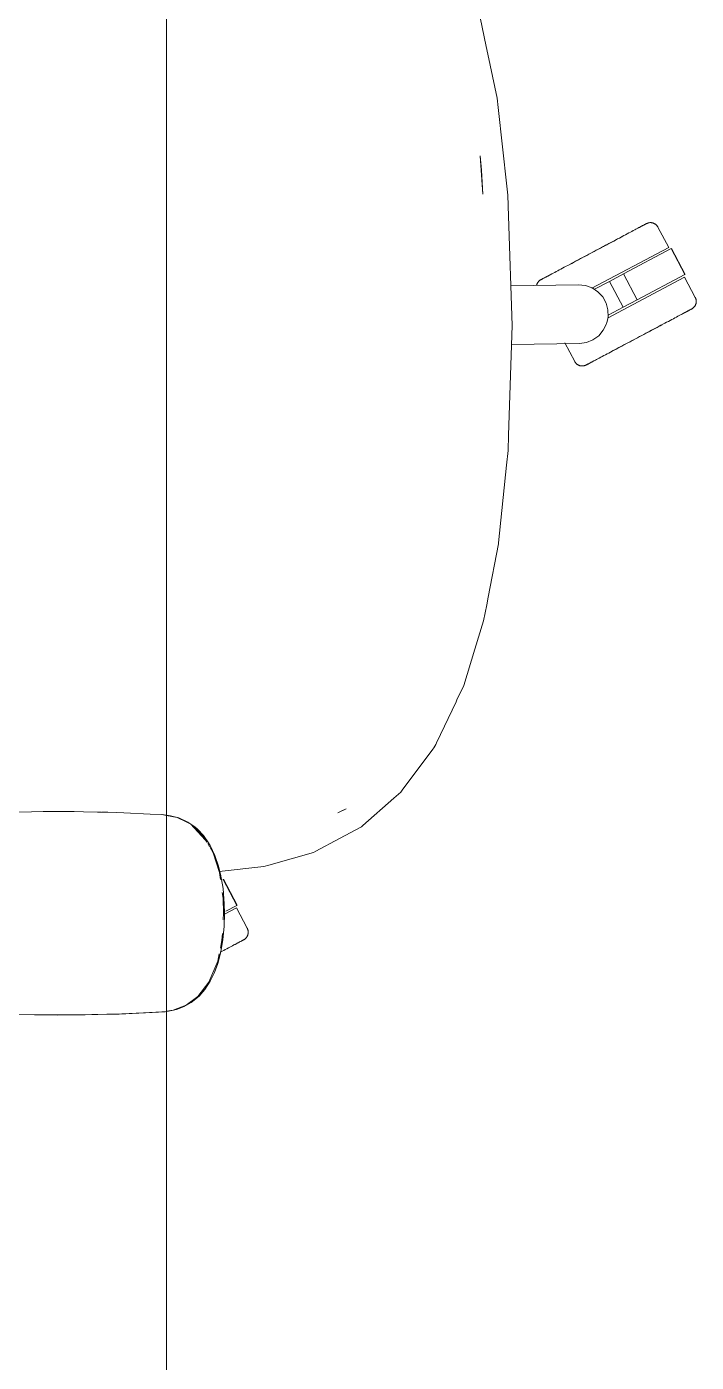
# Model space of a CAD drawing. Header units: millimetres. Extents: x 79795 to 317870, y -36033 to 97293.
# Drawn here: x 158512 to 158831, y 9946 to 10582 of the extents above; entities that cross this region are included whole.
import ezdxf

# ---------------------------------------------------------------- set-up
doc = ezdxf.new("R2010")
doc.units = ezdxf.units.MM
doc.header["$MEASUREMENT"] = 0
doc.layers.add('G-IMPT', color=8, linetype='CONTINUOUS', lineweight=9)
doc.layers.add('I-FURN', color=8, linetype='CONTINUOUS', lineweight=9)

msp = doc.modelspace()

# ---------------------------------------------------------------- linework, layer by layer
at = {"layer": 'G-IMPT'}
for p, q in [((158731.13, 10572.63), (158728.26, 10586.45)), ((158731.9, 10568.95), (158731.13, 10572.63)), ((158731.9, 10568.95), (158736.24, 10548)), ((158736.24, 10548), (158736.73, 10543.59)), ((158740.86, 10506.14), (158736.73, 10543.59)), ((158728.21, 10520.58), (158728.82, 10513.64)), ((158729.46, 10502.3), (158728.21, 10520.58)), ((158729.46, 10502.3), (158728.82, 10513.64)), ((158740.86, 10506.14), (158741.34, 10501.77)), ((158741.67, 10491.83), (158741.34, 10501.77)), ((158741.67, 10491.83), (158743.37, 10439.65)), ((158743.37, 10439.65), (158741.75, 10387.48)), ((158741.75, 10387.48), (158741.53, 10380.22)), ((158740.8, 10373.15), (158741.53, 10380.22)), ((158736.98, 10336.16), (158740.8, 10373.15)), ((158732.02, 10310.32), (158736.89, 10335.7)), ((158736.98, 10336.16), (158736.89, 10335.7)), ((158732.02, 10310.32), (158731.32, 10306.66)), ((158729.86, 10299.05), (158731.32, 10306.66)), ((158725.66, 10285.45), (158729.86, 10299.05)), ((158720.34, 10268.18), (158725.66, 10285.45)), ((158720.34, 10268.18), (158717.15, 10261.41)), ((158707.45, 10240.85), (158716.72, 10260.49)), ((158716.72, 10260.49), (158717.15, 10261.41)), ((158705.63, 10237.8), (158691.06, 10218.3)), ((158705.63, 10237.8), (158706.09, 10238.57)), ((158706.09, 10238.57), (158707.03, 10240.14)), ((158707.45, 10240.85), (158707.03, 10240.14)), ((158687.08, 10214.46), (158672.29, 10201.44)), ((158687.08, 10214.46), (158690.34, 10217.33)), ((158691.06, 10218.3), (158690.34, 10217.33)), ((158514.62, 10208.05), (158502.31, 10207.76)), ((158514.62, 10208.05), (158520.09, 10208.12)), ((158534.81, 10208.13), (158520.09, 10208.12)), ((158539.32, 10208.08), (158534.81, 10208.13)), ((158539.32, 10208.08), (158554.99, 10207.7)), ((158546.04, 10207.9), (158547.88, 10207.9)), ((158550.94, 10207.79), (158548.26, 10207.9)), ((158554.99, 10207.7), (158558.53, 10207.58)), ((158571.09, 10206.96), (158558.53, 10207.58)), ((158571.09, 10206.96), (158576.76, 10206.68)), ((158578.83, 10206.25), (158576.53, 10206.68)), ((158576.76, 10206.68), (158578.83, 10206.42)), ((158578.83, 10206.42), (158580.76, 10206.18)), ((158583.88, 10205.31), (158578.83, 10206.25)), ((158580.76, 10206.18), (158584.72, 10205.11)), ((158664.32, 10209.47), (158660.43, 10207.51)), ((158662.03, 10208.29), (158660.43, 10207.51)), ((158664.32, 10209.47), (158662.03, 10208.29)), ((158588.14, 10203.21), (158583.88, 10205.31)), ((158589.04, 10203.12), (158584.72, 10205.11)), ((158588.14, 10203.21), (158590.37, 10202.1)), ((158589.04, 10203.12), (158592.26, 10200.92)), ((158590.37, 10202.1), (158592.78, 10199.87)), ((158597.28, 10194.71), (158590.37, 10202.1)), ((158596.08, 10196.8), (158590.37, 10202.1)), ((158593.59, 10199.79), (158592.26, 10200.92)), ((158595.86, 10196.33), (158592.78, 10199.87)), ((158593.59, 10199.79), (158596.45, 10196.74)), ((158661.19, 10195.27), (158671.62, 10200.86)), ((158672.29, 10201.44), (158671.62, 10200.86)), ((158597.28, 10194.71), (158596, 10196.18)), ((158597.97, 10193.64), (158596.08, 10196.8)), ((158596.45, 10196.74), (158598.9, 10193.29)), ((158599.7, 10191.91), (158598.9, 10193.29)), ((158649.95, 10189.26), (158661.19, 10195.27)), ((158599.3, 10191.42), (158598.44, 10192.86)), ((158601.04, 10188.5), (158599.58, 10190.95)), ((158601.91, 10187.28), (158599.7, 10191.91)), ((158604.07, 10179.1), (158601.04, 10188.5)), ((158603.65, 10182.19), (158601.91, 10187.28)), ((158627.49, 10182.66), (158648.84, 10188.67)), ((158648.84, 10188.67), (158649.95, 10189.26)), ((158603.65, 10182.19), (158604.62, 10178.26)), ((158603.95, 10179.61), (158625.23, 10182.02)), ((158627.49, 10182.66), (158625.23, 10182.02)), ((158604.54, 10175.81), (158604.07, 10179.1)), ((158604.62, 10178.26), (158605.74, 10171.5)), ((158605.8, 10166.84), (158605.41, 10169.63)), ((158606.32, 10164.19), (158605.74, 10171.5)), ((158605.8, 10166.84), (158606.03, 10159.68)), ((158606.32, 10164.19), (158606.41, 10159.68)), ((158605.84, 10156.57), (158606.03, 10159.68)), ((158606.41, 10159.68), (158606.23, 10153.34)), ((158605.25, 10146.85), (158605.44, 10150.06)), ((158605.66, 10147.19), (158606.23, 10153.34)), ((158604.48, 10143.1), (158605.25, 10146.85)), ((158605.66, 10147.19), (158604.66, 10141.26)), ((158603.21, 10136.89), (158600.88, 10131.27)), ((158603.23, 10135.78), (158601.65, 10131.44)), ((158603.21, 10136.89), (158603.91, 10140.36)), ((158603.23, 10135.78), (158604.66, 10141.26)), ((158599.04, 10126.87), (158600.88, 10131.27)), ((158599.66, 10127.37), (158601.65, 10131.44)), ((158593.82, 10120.09), (158599.04, 10126.87)), ((158597.01, 10123.32), (158594.34, 10120.28)), ((158599.66, 10127.37), (158597.01, 10123.32)), ((158587.17, 10115.25), (158590.6, 10117.21)), ((158588.2, 10115.92), (158593.82, 10120.09)), ((158590.6, 10117.21), (158594.34, 10120.28)), ((158515.98, 10111.28), (158507.56, 10111.45)), ((158515.98, 10111.28), (158546, 10111.4)), ((158515.98, 10111.28), (158536.17, 10111.24)), ((158515.98, 10111.28), (158526.78, 10111.2)), ((158546, 10111.4), (158526.78, 10111.2)), ((158536.17, 10111.24), (158557.56, 10111.74)), ((158536.17, 10111.24), (158556.35, 10111.7)), ((158536.17, 10111.24), (158546, 10111.4)), ((158536.17, 10111.28), (158538.2, 10111.26)), ((158538.2, 10111.26), (158540.11, 10111.33)), ((158546, 10111.4), (158557.56, 10111.74)), ((158556.35, 10111.7), (158578.14, 10112.79)), ((158556.35, 10111.7), (158576.53, 10112.68)), ((158557.56, 10111.74), (158556.35, 10111.7)), ((158557.56, 10111.74), (158578.14, 10112.79)), ((158575.01, 10112.62), (158576.53, 10112.68)), ((158578.14, 10112.79), (158576.53, 10112.68)), ((158578.14, 10112.79), (158579.78, 10113.04)), ((158582, 10113.51), (158578.83, 10113.03)), ((158582.18, 10113.49), (158579.78, 10113.04)), ((158582, 10113.51), (158588.2, 10115.92)), ((158582.18, 10113.49), (158583.52, 10113.85)), ((158587.17, 10115.25), (158583.52, 10113.85))]:
    msp.add_line(p, q, dxfattribs=at)
at = {"layer": 'I-FURN'}
for p, q in [((158578.83, 10995.22), (158578.83, 9395.22)), ((158578.83, 9395.22), (158578.83, 10995.22)), ((158802.98, 10485.91), (158802.4, 10485.59)), ((158802.67, 10485.74), (158803.24, 10486.04)), ((158803.53, 10486.2), (158802.98, 10485.91)), ((158803.24, 10486.04), (158803.77, 10486.33)), ((158804.05, 10486.47), (158803.53, 10486.2)), ((158803.77, 10486.33), (158804.27, 10486.59)), ((158804.53, 10486.73), (158804.05, 10486.47)), ((158804.27, 10486.59), (158804.74, 10486.84)), ((158804.98, 10486.97), (158804.53, 10486.73)), ((158804.74, 10486.84), (158805.17, 10487.07)), ((158805.39, 10487.18), (158804.98, 10486.97)), ((158805.17, 10487.07), (158805.56, 10487.28)), ((158805.76, 10487.38), (158805.39, 10487.18)), ((158805.56, 10487.28), (158805.92, 10487.47)), ((158806.1, 10487.56), (158805.76, 10487.38)), ((158805.92, 10487.47), (158806.24, 10487.64)), ((158806.39, 10487.72), (158806.1, 10487.56)), ((158806.24, 10487.64), (158806.52, 10487.79)), ((158806.65, 10487.86), (158806.39, 10487.72)), ((158806.52, 10487.79), (158806.76, 10487.91)), ((158806.87, 10487.97), (158806.65, 10487.86)), ((158806.76, 10487.91), (158806.96, 10488.02)), ((158807.05, 10488.07), (158806.87, 10487.97)), ((158806.96, 10488.02), (158807.12, 10488.11)), ((158807.19, 10488.14), (158807.05, 10488.07)), ((158807.12, 10488.11), (158807.24, 10488.17)), ((158807.29, 10488.2), (158807.19, 10488.14)), ((158807.24, 10488.17), (158807.32, 10488.21)), ((158807.35, 10488.23), (158807.29, 10488.2)), ((158807.32, 10488.21), (158807.37, 10488.24)), ((158807.37, 10488.24), (158807.35, 10488.23)), ((158807.37, 10488.24), (158807.52, 10488.31)), ((158807.37, 10488.24), (158807.37, 10488.24)), ((158807.52, 10488.31), (158807.66, 10488.38)), ((158807.66, 10488.38), (158807.81, 10488.44)), ((158807.81, 10488.44), (158807.96, 10488.5)), ((158807.96, 10488.5), (158808.12, 10488.54)), ((158808.12, 10488.54), (158808.27, 10488.59)), ((158808.27, 10488.59), (158808.43, 10488.62)), ((158808.43, 10488.62), (158808.59, 10488.65)), ((158808.59, 10488.65), (158808.75, 10488.68)), ((158808.75, 10488.68), (158808.91, 10488.7)), ((158808.91, 10488.7), (158809.07, 10488.71)), ((158809.07, 10488.71), (158809.23, 10488.71)), ((158809.23, 10488.71), (158809.39, 10488.71)), ((158809.39, 10488.71), (158809.55, 10488.7)), ((158809.55, 10488.7), (158809.71, 10488.69)), ((158809.71, 10488.69), (158809.87, 10488.67)), ((158809.87, 10488.67), (158810.03, 10488.64)), ((158810.03, 10488.64), (158810.19, 10488.6)), ((158810.19, 10488.6), (158810.34, 10488.56)), ((158810.34, 10488.56), (158810.5, 10488.52)), ((158810.5, 10488.52), (158810.65, 10488.47)), ((158810.65, 10488.47), (158810.8, 10488.41)), ((158810.8, 10488.41), (158810.95, 10488.34)), ((158810.95, 10488.34), (158811.09, 10488.27)), ((158811.09, 10488.27), (158811.24, 10488.2)), ((158811.24, 10488.2), (158811.37, 10488.11)), ((158811.37, 10488.11), (158811.51, 10488.03)), ((158811.51, 10488.03), (158811.64, 10487.93)), ((158811.64, 10487.93), (158811.77, 10487.84)), ((158811.77, 10487.84), (158811.89, 10487.73)), ((158811.89, 10487.73), (158812.01, 10487.63)), ((158812.01, 10487.63), (158812.13, 10487.51)), ((158812.13, 10487.51), (158812.24, 10487.4)), ((158812.24, 10487.4), (158812.35, 10487.28)), ((158812.35, 10487.28), (158812.45, 10487.15)), ((158812.45, 10487.15), (158812.54, 10487.02)), ((158812.54, 10487.02), (158812.64, 10486.89)), ((158812.64, 10486.89), (158812.72, 10486.75)), ((158812.72, 10486.75), (158812.8, 10486.61)), ((158812.8, 10486.61), (158812.82, 10486.57)), ((158817.97, 10476.89), (158812.82, 10486.57)), ((158789.88, 10478.94), (158790.83, 10479.45)), ((158791.34, 10479.72), (158790.4, 10479.22)), ((158790.83, 10479.45), (158791.77, 10479.95)), ((158792.27, 10480.21), (158791.34, 10479.72)), ((158791.77, 10479.95), (158792.69, 10480.44)), ((158793.19, 10480.7), (158792.27, 10480.21)), ((158792.69, 10480.44), (158793.6, 10480.92)), ((158794.08, 10481.17), (158793.19, 10480.7)), ((158793.6, 10480.92), (158794.49, 10481.39)), ((158794.96, 10481.64), (158794.08, 10481.17)), ((158794.49, 10481.39), (158795.36, 10481.85)), ((158795.82, 10482.1), (158794.96, 10481.64)), ((158795.36, 10481.85), (158796.2, 10482.3)), ((158796.65, 10482.54), (158795.82, 10482.1)), ((158797.46, 10482.97), (158796.65, 10482.54)), ((158798.25, 10483.39), (158797.46, 10482.97)), ((158799.01, 10483.8), (158798.25, 10483.39)), ((158799.75, 10484.19), (158799.01, 10483.8)), ((158800.45, 10484.56), (158799.75, 10484.19)), ((158801.13, 10484.92), (158800.45, 10484.56)), ((158801.78, 10485.27), (158801.13, 10484.92)), ((158802.4, 10485.59), (158801.78, 10485.27)), ((158777.96, 10472.6), (158778.96, 10473.13)), ((158779.49, 10473.42), (158778.5, 10472.89)), ((158778.96, 10473.13), (158779.95, 10473.66)), ((158780.5, 10473.95), (158779.49, 10473.42)), ((158779.95, 10473.66), (158780.96, 10474.2)), ((158781.5, 10474.48), (158780.5, 10473.95)), ((158780.96, 10474.2), (158781.96, 10474.73)), ((158817.97, 10476.89), (158781.41, 10457.45)), ((158782.51, 10475.02), (158781.5, 10474.48)), ((158781.96, 10474.73), (158782.97, 10475.26)), ((158783.51, 10475.55), (158782.51, 10475.02)), ((158782.97, 10475.26), (158783.97, 10475.8)), ((158784.51, 10476.09), (158783.51, 10475.55)), ((158783.97, 10475.8), (158784.97, 10476.33)), ((158785.51, 10476.62), (158784.51, 10476.09)), ((158784.97, 10476.33), (158785.97, 10476.86)), ((158786.51, 10477.15), (158785.51, 10476.62)), ((158785.97, 10476.86), (158786.96, 10477.39)), ((158787.49, 10477.67), (158786.51, 10477.15)), ((158786.96, 10477.39), (158787.95, 10477.91)), ((158788.47, 10478.19), (158787.49, 10477.67)), ((158787.95, 10477.91), (158788.92, 10478.43)), ((158789.44, 10478.71), (158788.47, 10478.19)), ((158788.92, 10478.43), (158789.88, 10478.94)), ((158790.4, 10479.22), (158789.44, 10478.71)), ((158796.39, 10464.28), (158819.1, 10476.35)), ((158819.1, 10476.35), (158825.67, 10463.99)), ((158825.84, 10464.08), (158819.27, 10476.44)), ((158767.44, 10467.01), (158766.64, 10466.58)), ((158768.27, 10467.45), (158767.44, 10467.01)), ((158769.11, 10467.9), (158768.27, 10467.45)), ((158769.98, 10468.36), (158769.11, 10467.9)), ((158770.87, 10468.83), (158769.98, 10468.36)), ((158771.77, 10469.31), (158770.87, 10468.83)), ((158771.28, 10469.05), (158772.2, 10469.54)), ((158772.7, 10469.8), (158771.77, 10469.31)), ((158772.2, 10469.54), (158773.13, 10470.03)), ((158773.63, 10470.3), (158772.7, 10469.8)), ((158773.13, 10470.03), (158774.07, 10470.53)), ((158774.58, 10470.81), (158773.63, 10470.3)), ((158774.07, 10470.53), (158775.03, 10471.04)), ((158775.55, 10471.32), (158774.58, 10470.81)), ((158775.03, 10471.04), (158776, 10471.56)), ((158776.52, 10471.84), (158775.55, 10471.32)), ((158776, 10471.56), (158776.97, 10472.08)), ((158777.51, 10472.36), (158776.52, 10471.84)), ((158776.97, 10472.08), (158777.96, 10472.6)), ((158778.5, 10472.89), (158777.51, 10472.36)), ((158755.64, 10460.2), (158755.74, 10460.33)), ((158755.74, 10460.33), (158755.83, 10460.46)), ((158755.83, 10460.46), (158755.94, 10460.58)), ((158755.94, 10460.58), (158756.04, 10460.7)), ((158756.04, 10460.7), (158756.16, 10460.82)), ((158756.16, 10460.82), (158756.27, 10460.93)), ((158756.27, 10460.93), (158756.39, 10461.03)), ((158756.39, 10461.03), (158756.52, 10461.14)), ((158756.52, 10461.14), (158756.65, 10461.23)), ((158756.65, 10461.23), (158756.78, 10461.32)), ((158756.78, 10461.32), (158756.92, 10461.41)), ((158756.92, 10461.41), (158757.06, 10461.49)), ((158757.06, 10461.49), (158757.1, 10461.51)), ((158757.14, 10461.53), (158757.1, 10461.51)), ((158757.1, 10461.51), (158757.12, 10461.52)), ((158757.1, 10461.51), (158757.1, 10461.51)), ((158757.12, 10461.52), (158757.18, 10461.55)), ((158757.23, 10461.58), (158757.14, 10461.53)), ((158757.18, 10461.55), (158757.28, 10461.6)), ((158757.35, 10461.64), (158757.23, 10461.58)), ((158757.28, 10461.6), (158757.42, 10461.68)), ((158757.51, 10461.73), (158757.35, 10461.64)), ((158757.42, 10461.68), (158757.6, 10461.77)), ((158757.71, 10461.84), (158757.51, 10461.73)), ((158757.6, 10461.77), (158757.82, 10461.89)), ((158757.95, 10461.96), (158757.71, 10461.84)), ((158757.82, 10461.89), (158758.08, 10462.03)), ((158758.23, 10462.11), (158757.95, 10461.96)), ((158758.08, 10462.03), (158758.37, 10462.19)), ((158758.55, 10462.28), (158758.23, 10462.11)), ((158758.37, 10462.19), (158758.71, 10462.37)), ((158758.9, 10462.47), (158758.55, 10462.28)), ((158758.71, 10462.37), (158759.08, 10462.56)), ((158759.3, 10462.68), (158758.9, 10462.47)), ((158759.08, 10462.56), (158759.49, 10462.78)), ((158759.73, 10462.91), (158759.3, 10462.68)), ((158759.49, 10462.78), (158759.94, 10463.02)), ((158760.19, 10463.15), (158759.73, 10462.91)), ((158759.94, 10463.02), (158760.42, 10463.28)), ((158760.69, 10463.42), (158760.19, 10463.15)), ((158760.42, 10463.28), (158760.94, 10463.55)), ((158761.23, 10463.71), (158760.69, 10463.42)), ((158760.94, 10463.55), (158761.49, 10463.84)), ((158761.8, 10464.01), (158761.23, 10463.71)), ((158761.49, 10463.84), (158762.07, 10464.15)), ((158762.4, 10464.33), (158761.8, 10464.01)), ((158763.03, 10464.67), (158762.4, 10464.33)), ((158763.7, 10465.02), (158763.03, 10464.67)), ((158764.39, 10465.39), (158763.7, 10465.02)), ((158765.11, 10465.77), (158764.39, 10465.39)), ((158765.86, 10466.17), (158765.11, 10465.77)), ((158766.64, 10466.58), (158765.86, 10466.17)), ((158782.6, 10456.95), (158789.75, 10460.75)), ((158825.48, 10462.76), (158788.76, 10443.24)), ((158789.75, 10460.75), (158796.39, 10464.28)), ((158789.75, 10460.75), (158796.32, 10448.39)), ((158796.39, 10464.28), (158802.96, 10451.92)), ((158825.67, 10463.99), (158802.96, 10451.92)), ((158830.63, 10453.07), (158825.48, 10462.76)), ((158742.75, 10458.6), (158774.94, 10459.16)), ((158755.07, 10458.87), (158755.11, 10459.03)), ((158755.11, 10459.03), (158755.15, 10459.18)), ((158755.15, 10459.18), (158755.2, 10459.34)), ((158755.2, 10459.34), (158755.26, 10459.49)), ((158755.26, 10459.49), (158755.33, 10459.63)), ((158755.33, 10459.63), (158755.4, 10459.78)), ((158755.4, 10459.78), (158755.47, 10459.92)), ((158755.47, 10459.92), (158755.56, 10460.06)), ((158755.56, 10460.06), (158755.64, 10460.2)), ((158774.94, 10459.16), (158778.3, 10458.82)), ((158778.3, 10458.82), (158781.47, 10457.68)), ((158781.47, 10457.68), (158784.28, 10455.81)), ((158784.28, 10455.81), (158786.56, 10453.32)), ((158786.56, 10453.32), (158788.18, 10450.36)), ((158788.18, 10450.36), (158789.05, 10447.1)), ((158796.32, 10448.39), (158789.17, 10444.59)), ((158802.96, 10451.92), (158796.32, 10448.39)), ((158828.72, 10447.49), (158828.84, 10447.56)), ((158828.89, 10447.58), (158828.79, 10447.53)), ((158828.84, 10447.56), (158828.92, 10447.6)), ((158828.95, 10447.61), (158828.89, 10447.58)), ((158828.92, 10447.6), (158828.96, 10447.62)), ((158828.97, 10447.62), (158828.95, 10447.61)), ((158828.96, 10447.62), (158828.97, 10447.62)), ((158829.01, 10447.64), (158828.97, 10447.62)), ((158829.15, 10447.72), (158829.01, 10447.64)), ((158829.28, 10447.81), (158829.15, 10447.72)), ((158829.42, 10447.9), (158829.28, 10447.81)), ((158829.54, 10448), (158829.42, 10447.9)), ((158829.67, 10448.1), (158829.54, 10448)), ((158829.79, 10448.21), (158829.67, 10448.1)), ((158829.91, 10448.32), (158829.79, 10448.21)), ((158830.02, 10448.43), (158829.91, 10448.32)), ((158830.13, 10448.55), (158830.02, 10448.43)), ((158830.23, 10448.68), (158830.13, 10448.55)), ((158830.33, 10448.8), (158830.23, 10448.68)), ((158830.42, 10448.94), (158830.33, 10448.8)), ((158830.51, 10449.07), (158830.42, 10448.94)), ((158830.59, 10449.21), (158830.51, 10449.07)), ((158830.67, 10449.35), (158830.59, 10449.21)), ((158830.63, 10453.07), (158830.71, 10452.93)), ((158830.74, 10449.5), (158830.67, 10449.35)), ((158830.71, 10452.93), (158830.77, 10452.78)), ((158830.8, 10449.65), (158830.74, 10449.5)), ((158830.77, 10452.78), (158830.83, 10452.64)), ((158830.86, 10449.8), (158830.8, 10449.65)), ((158830.83, 10452.64), (158830.89, 10452.48)), ((158830.91, 10449.95), (158830.86, 10449.8)), ((158830.89, 10452.48), (158830.94, 10452.33)), ((158830.96, 10450.1), (158830.91, 10449.95)), ((158830.94, 10452.33), (158830.98, 10452.17)), ((158831, 10450.26), (158830.96, 10450.1)), ((158830.98, 10452.17), (158831.02, 10452.02)), ((158831.03, 10450.42), (158831, 10450.26)), ((158831.02, 10452.02), (158831.05, 10451.86)), ((158831.06, 10450.58), (158831.03, 10450.42)), ((158831.05, 10451.86), (158831.07, 10451.7)), ((158831.08, 10450.74), (158831.06, 10450.58)), ((158831.07, 10451.7), (158831.09, 10451.54)), ((158831.1, 10450.9), (158831.08, 10450.74)), ((158831.09, 10451.54), (158831.1, 10451.38)), ((158831.1, 10451.38), (158831.11, 10451.22)), ((158831.11, 10451.22), (158831.1, 10451.06)), ((158831.1, 10451.06), (158831.1, 10450.9)), ((158789.1, 10443.73), (158788.35, 10440.44)), ((158789.05, 10447.1), (158789.1, 10443.73)), ((158816.08, 10440.77), (158816.95, 10441.24)), ((158816.95, 10441.24), (158817.8, 10441.69)), ((158817.8, 10441.69), (158818.62, 10442.12)), ((158818.62, 10442.12), (158819.42, 10442.55)), ((158819.42, 10442.55), (158820.2, 10442.96)), ((158820.2, 10442.96), (158820.95, 10443.36)), ((158820.95, 10443.36), (158821.67, 10443.75)), ((158821.67, 10443.75), (158822.37, 10444.11)), ((158822.37, 10444.11), (158823.03, 10444.47)), ((158823.03, 10444.47), (158823.66, 10444.8)), ((158823.66, 10444.8), (158824.27, 10445.12)), ((158824.58, 10445.29), (158823.99, 10444.98)), ((158824.27, 10445.12), (158824.83, 10445.43)), ((158825.13, 10445.58), (158824.58, 10445.29)), ((158824.83, 10445.43), (158825.37, 10445.71)), ((158825.64, 10445.86), (158825.13, 10445.58)), ((158825.37, 10445.71), (158825.87, 10445.98)), ((158826.13, 10446.11), (158825.64, 10445.86)), ((158825.87, 10445.98), (158826.34, 10446.23)), ((158826.57, 10446.35), (158826.13, 10446.11)), ((158826.34, 10446.23), (158826.77, 10446.45)), ((158826.98, 10446.57), (158826.57, 10446.35)), ((158826.77, 10446.45), (158827.16, 10446.66)), ((158827.36, 10446.77), (158826.98, 10446.57)), ((158827.16, 10446.66), (158827.51, 10446.85)), ((158827.69, 10446.95), (158827.36, 10446.77)), ((158827.51, 10446.85), (158827.83, 10447.02)), ((158827.99, 10447.1), (158827.69, 10446.95)), ((158827.83, 10447.02), (158828.11, 10447.17)), ((158828.25, 10447.24), (158827.99, 10447.1)), ((158828.11, 10447.17), (158828.35, 10447.3)), ((158828.47, 10447.36), (158828.25, 10447.24)), ((158828.35, 10447.3), (158828.55, 10447.4)), ((158828.65, 10447.45), (158828.47, 10447.36)), ((158828.55, 10447.4), (158828.72, 10447.49)), ((158828.79, 10447.53), (158828.65, 10447.45)), ((158784.65, 10434.86), (158781.9, 10432.9)), ((158786.84, 10437.43), (158784.65, 10434.86)), ((158788.35, 10440.44), (158786.84, 10437.43)), ((158805.11, 10434.94), (158804.1, 10434.4)), ((158804.56, 10434.65), (158805.57, 10435.18)), ((158806.11, 10435.47), (158805.11, 10434.94)), ((158805.57, 10435.18), (158806.57, 10435.72)), ((158807.11, 10436), (158806.11, 10435.47)), ((158806.57, 10435.72), (158807.57, 10436.25)), ((158808.1, 10436.53), (158807.11, 10436)), ((158807.57, 10436.25), (158808.56, 10436.77)), ((158809.09, 10437.06), (158808.1, 10436.53)), ((158808.56, 10436.77), (158809.54, 10437.3)), ((158810.07, 10437.58), (158809.09, 10437.06)), ((158809.54, 10437.3), (158810.52, 10437.81)), ((158811.04, 10438.09), (158810.07, 10437.58)), ((158810.52, 10437.81), (158811.48, 10438.33)), ((158811.99, 10438.6), (158811.04, 10438.09)), ((158811.48, 10438.33), (158812.43, 10438.83)), ((158812.94, 10439.1), (158811.99, 10438.6)), ((158812.43, 10438.83), (158813.37, 10439.33)), ((158813.87, 10439.6), (158812.94, 10439.1)), ((158813.37, 10439.33), (158814.29, 10439.82)), ((158814.78, 10440.08), (158813.87, 10439.6)), ((158814.29, 10439.82), (158815.2, 10440.3)), ((158815.2, 10440.3), (158816.08, 10440.77)), ((158775.43, 10431.18), (158743.09, 10430.62)), ((158768.54, 10431.4), (158773.24, 10422.56)), ((158778.77, 10431.65), (158775.43, 10431.18)), ((158781.9, 10432.9), (158778.77, 10431.65)), ((158793.37, 10428.7), (158792.46, 10428.21)), ((158792.88, 10428.44), (158793.79, 10428.92)), ((158794.29, 10429.19), (158793.37, 10428.7)), ((158793.79, 10428.92), (158794.72, 10429.42)), ((158795.23, 10429.69), (158794.29, 10429.19)), ((158794.72, 10429.42), (158795.67, 10429.92)), ((158796.18, 10430.19), (158795.23, 10429.69)), ((158795.67, 10429.92), (158796.62, 10430.43)), ((158797.14, 10430.7), (158796.18, 10430.19)), ((158796.62, 10430.43), (158797.59, 10430.94)), ((158798.12, 10431.22), (158797.14, 10430.7)), ((158797.59, 10430.94), (158798.57, 10431.46)), ((158799.1, 10431.74), (158798.12, 10431.22)), ((158798.57, 10431.46), (158799.56, 10431.99)), ((158800.09, 10432.27), (158799.1, 10431.74)), ((158799.56, 10431.99), (158800.55, 10432.52)), ((158801.09, 10432.8), (158800.09, 10432.27)), ((158800.55, 10432.52), (158801.55, 10433.05)), ((158802.09, 10433.33), (158801.09, 10432.8)), ((158801.55, 10433.05), (158802.55, 10433.58)), ((158803.1, 10433.87), (158802.09, 10433.33)), ((158802.55, 10433.58), (158803.56, 10434.11)), ((158804.1, 10434.4), (158803.1, 10433.87)), ((158803.56, 10434.11), (158804.56, 10434.65)), ((158773.26, 10422.52), (158773.24, 10422.56)), ((158773.34, 10422.38), (158773.26, 10422.52)), ((158773.43, 10422.24), (158773.34, 10422.38)), ((158773.52, 10422.11), (158773.43, 10422.24)), ((158773.62, 10421.98), (158773.52, 10422.11)), ((158780.68, 10421.95), (158781.09, 10422.17)), ((158781.32, 10422.29), (158780.89, 10422.06)), ((158781.09, 10422.17), (158781.53, 10422.4)), ((158781.79, 10422.54), (158781.32, 10422.29)), ((158781.53, 10422.4), (158782.02, 10422.66)), ((158782.29, 10422.81), (158781.79, 10422.54)), ((158782.02, 10422.66), (158782.53, 10422.93)), ((158782.83, 10423.09), (158782.29, 10422.81)), ((158782.53, 10422.93), (158783.08, 10423.23)), ((158783.39, 10423.39), (158782.83, 10423.09)), ((158783.08, 10423.23), (158783.67, 10423.54)), ((158783.67, 10423.54), (158784.28, 10423.87)), ((158784.28, 10423.87), (158784.93, 10424.21)), ((158784.93, 10424.21), (158785.61, 10424.57)), ((158785.61, 10424.57), (158786.32, 10424.95)), ((158786.32, 10424.95), (158787.05, 10425.34)), ((158787.05, 10425.34), (158787.81, 10425.74)), ((158787.81, 10425.74), (158788.6, 10426.16)), ((158788.6, 10426.16), (158789.41, 10426.59)), ((158789.41, 10426.59), (158790.25, 10427.04)), ((158790.71, 10427.28), (158789.86, 10426.83)), ((158790.25, 10427.04), (158791.1, 10427.49)), ((158791.58, 10427.74), (158790.71, 10427.28)), ((158791.1, 10427.49), (158791.98, 10427.96)), ((158792.46, 10428.21), (158791.58, 10427.74)), ((158791.98, 10427.96), (158792.88, 10428.44)), ((158773.72, 10421.86), (158773.62, 10421.98)), ((158773.82, 10421.74), (158773.72, 10421.86)), ((158773.93, 10421.62), (158773.82, 10421.74)), ((158774.05, 10421.51), (158773.93, 10421.62)), ((158774.17, 10421.4), (158774.05, 10421.51)), ((158774.29, 10421.3), (158774.17, 10421.4)), ((158774.42, 10421.2), (158774.29, 10421.3)), ((158774.55, 10421.11), (158774.42, 10421.2)), ((158774.69, 10421.02), (158774.55, 10421.11)), ((158774.83, 10420.94), (158774.69, 10421.02)), ((158774.97, 10420.86), (158774.83, 10420.94)), ((158775.12, 10420.79), (158774.97, 10420.86)), ((158775.26, 10420.73), (158775.12, 10420.79)), ((158775.41, 10420.67), (158775.26, 10420.73)), ((158775.57, 10420.61), (158775.41, 10420.67)), ((158775.72, 10420.57), (158775.57, 10420.61)), ((158775.88, 10420.53), (158775.72, 10420.57)), ((158776.03, 10420.49), (158775.88, 10420.53)), ((158776.19, 10420.47), (158776.03, 10420.49)), ((158776.35, 10420.45), (158776.19, 10420.47)), ((158776.51, 10420.43), (158776.35, 10420.45)), ((158776.67, 10420.42), (158776.51, 10420.43)), ((158776.84, 10420.42), (158776.67, 10420.42)), ((158777, 10420.43), (158776.84, 10420.42)), ((158777.16, 10420.44), (158777, 10420.43)), ((158777.32, 10420.45), (158777.16, 10420.44)), ((158777.48, 10420.48), (158777.32, 10420.45)), ((158777.64, 10420.51), (158777.48, 10420.48)), ((158777.79, 10420.55), (158777.64, 10420.51)), ((158777.95, 10420.59), (158777.79, 10420.55)), ((158778.1, 10420.64), (158777.95, 10420.59)), ((158778.25, 10420.69), (158778.1, 10420.64)), ((158778.4, 10420.75), (158778.25, 10420.69)), ((158778.55, 10420.82), (158778.4, 10420.75)), ((158778.69, 10420.89), (158778.55, 10420.82)), ((158778.7, 10420.9), (158778.69, 10420.89)), ((158778.69, 10420.89), (158778.71, 10420.9)), ((158778.74, 10420.92), (158778.7, 10420.9)), ((158778.71, 10420.9), (158778.77, 10420.94)), ((158778.82, 10420.96), (158778.74, 10420.92)), ((158778.77, 10420.94), (158778.87, 10420.99)), ((158778.94, 10421.03), (158778.82, 10420.96)), ((158778.87, 10420.99), (158779.01, 10421.06)), ((158779.11, 10421.11), (158778.94, 10421.03)), ((158779.01, 10421.06), (158779.19, 10421.16)), ((158779.31, 10421.22), (158779.11, 10421.11)), ((158779.19, 10421.16), (158779.41, 10421.28)), ((158779.55, 10421.35), (158779.31, 10421.22)), ((158779.41, 10421.28), (158779.67, 10421.41)), ((158779.83, 10421.5), (158779.55, 10421.35)), ((158779.67, 10421.41), (158779.97, 10421.57)), ((158780.14, 10421.67), (158779.83, 10421.5)), ((158779.97, 10421.57), (158780.3, 10421.75)), ((158780.5, 10421.85), (158780.14, 10421.67)), ((158780.3, 10421.75), (158780.68, 10421.95)), ((158780.89, 10422.06), (158780.5, 10421.85)), ((158605.64, 10175.76), (158605.74, 10175.81)), ((158605.74, 10175.81), (158612.31, 10163.45)), ((158612.48, 10163.54), (158605.91, 10175.9)), ((158612.12, 10162.22), (158606.84, 10159.41)), ((158612.31, 10163.45), (158607.02, 10160.63)), ((158617.27, 10152.53), (158612.12, 10162.22)), ((158617.15, 10148.53), (158617.06, 10148.39)), ((158617.23, 10148.67), (158617.15, 10148.53)), ((158617.31, 10148.81), (158617.23, 10148.67)), ((158617.27, 10152.53), (158617.35, 10152.39)), ((158617.38, 10148.95), (158617.31, 10148.81)), ((158617.35, 10152.39), (158617.41, 10152.24)), ((158617.44, 10149.1), (158617.38, 10148.95)), ((158617.41, 10152.24), (158617.48, 10152.09)), ((158617.5, 10149.25), (158617.44, 10149.1)), ((158617.48, 10152.09), (158617.53, 10151.94)), ((158617.55, 10149.4), (158617.5, 10149.25)), ((158617.53, 10151.94), (158617.58, 10151.78)), ((158617.6, 10149.56), (158617.55, 10149.4)), ((158617.58, 10151.78), (158617.62, 10151.63)), ((158617.64, 10149.71), (158617.6, 10149.56)), ((158617.62, 10151.63), (158617.66, 10151.47)), ((158617.67, 10149.87), (158617.64, 10149.71)), ((158617.66, 10151.47), (158617.69, 10151.31)), ((158617.7, 10150.03), (158617.67, 10149.87)), ((158617.69, 10151.31), (158617.71, 10151.15)), ((158617.72, 10150.19), (158617.7, 10150.03)), ((158617.71, 10151.15), (158617.73, 10150.99)), ((158617.74, 10150.35), (158617.72, 10150.19)), ((158617.73, 10150.99), (158617.74, 10150.83)), ((158617.74, 10150.83), (158617.75, 10150.67)), ((158617.75, 10150.67), (158617.74, 10150.51)), ((158617.74, 10150.51), (158617.74, 10150.35)), ((158606.07, 10142), (158606.84, 10142.42)), ((158606.84, 10142.42), (158607.59, 10142.82)), ((158607.59, 10142.82), (158608.31, 10143.2)), ((158608.31, 10143.2), (158609.01, 10143.57)), ((158609.01, 10143.57), (158609.67, 10143.92)), ((158609.67, 10143.92), (158610.3, 10144.26)), ((158610.3, 10144.26), (158610.91, 10144.58)), ((158611.22, 10144.74), (158610.63, 10144.43)), ((158610.91, 10144.58), (158611.48, 10144.88)), ((158611.77, 10145.04), (158611.22, 10144.74)), ((158611.48, 10144.88), (158612.01, 10145.17)), ((158612.29, 10145.31), (158611.77, 10145.04)), ((158612.01, 10145.17), (158612.51, 10145.43)), ((158612.77, 10145.57), (158612.29, 10145.31)), ((158612.51, 10145.43), (158612.98, 10145.68)), ((158613.21, 10145.81), (158612.77, 10145.57)), ((158612.98, 10145.68), (158613.41, 10145.91)), ((158613.62, 10146.02), (158613.21, 10145.81)), ((158613.41, 10145.91), (158613.8, 10146.12)), ((158614, 10146.22), (158613.62, 10146.02)), ((158613.8, 10146.12), (158614.16, 10146.31)), ((158614.33, 10146.4), (158614, 10146.22)), ((158614.16, 10146.31), (158614.47, 10146.48)), ((158614.63, 10146.56), (158614.33, 10146.4)), ((158614.47, 10146.48), (158614.75, 10146.62)), ((158614.89, 10146.7), (158614.63, 10146.56)), ((158614.75, 10146.62), (158614.99, 10146.75)), ((158615.11, 10146.81), (158614.89, 10146.7)), ((158614.99, 10146.75), (158615.19, 10146.86)), ((158615.29, 10146.91), (158615.11, 10146.81)), ((158615.19, 10146.86), (158615.36, 10146.95)), ((158615.43, 10146.98), (158615.29, 10146.91)), ((158615.36, 10146.95), (158615.48, 10147.01)), ((158615.53, 10147.04), (158615.43, 10146.98)), ((158615.48, 10147.01), (158615.56, 10147.05)), ((158615.59, 10147.07), (158615.53, 10147.04)), ((158615.56, 10147.05), (158615.6, 10147.08)), ((158615.61, 10147.08), (158615.59, 10147.07)), ((158615.6, 10147.08), (158615.61, 10147.08)), ((158615.65, 10147.1), (158615.61, 10147.08)), ((158615.79, 10147.18), (158615.65, 10147.1)), ((158615.92, 10147.27), (158615.79, 10147.18)), ((158616.06, 10147.36), (158615.92, 10147.27)), ((158616.19, 10147.45), (158616.06, 10147.36)), ((158616.31, 10147.55), (158616.19, 10147.45)), ((158616.43, 10147.66), (158616.31, 10147.55)), ((158616.55, 10147.77), (158616.43, 10147.66)), ((158616.66, 10147.89), (158616.55, 10147.77)), ((158616.77, 10148.01), (158616.66, 10147.89)), ((158616.87, 10148.13), (158616.77, 10148.01)), ((158616.97, 10148.26), (158616.87, 10148.13)), ((158617.06, 10148.39), (158616.97, 10148.26)), ((158604.44, 10141.14), (158605.26, 10141.58)), ((158605.26, 10141.58), (158606.07, 10142))]:
    msp.add_line(p, q, dxfattribs=at)
msp.add_arc((158775.37, 10445.18), 13.81, 342.66397, 347.65266, dxfattribs=at)
msp.add_open_spline([(158788.98, 10442.82), (158788.91, 10442.38), (158788.81, 10441.96), (158788.69, 10441.54)], degree=3, dxfattribs=at)

doc.saveas('drawing.dxf')
